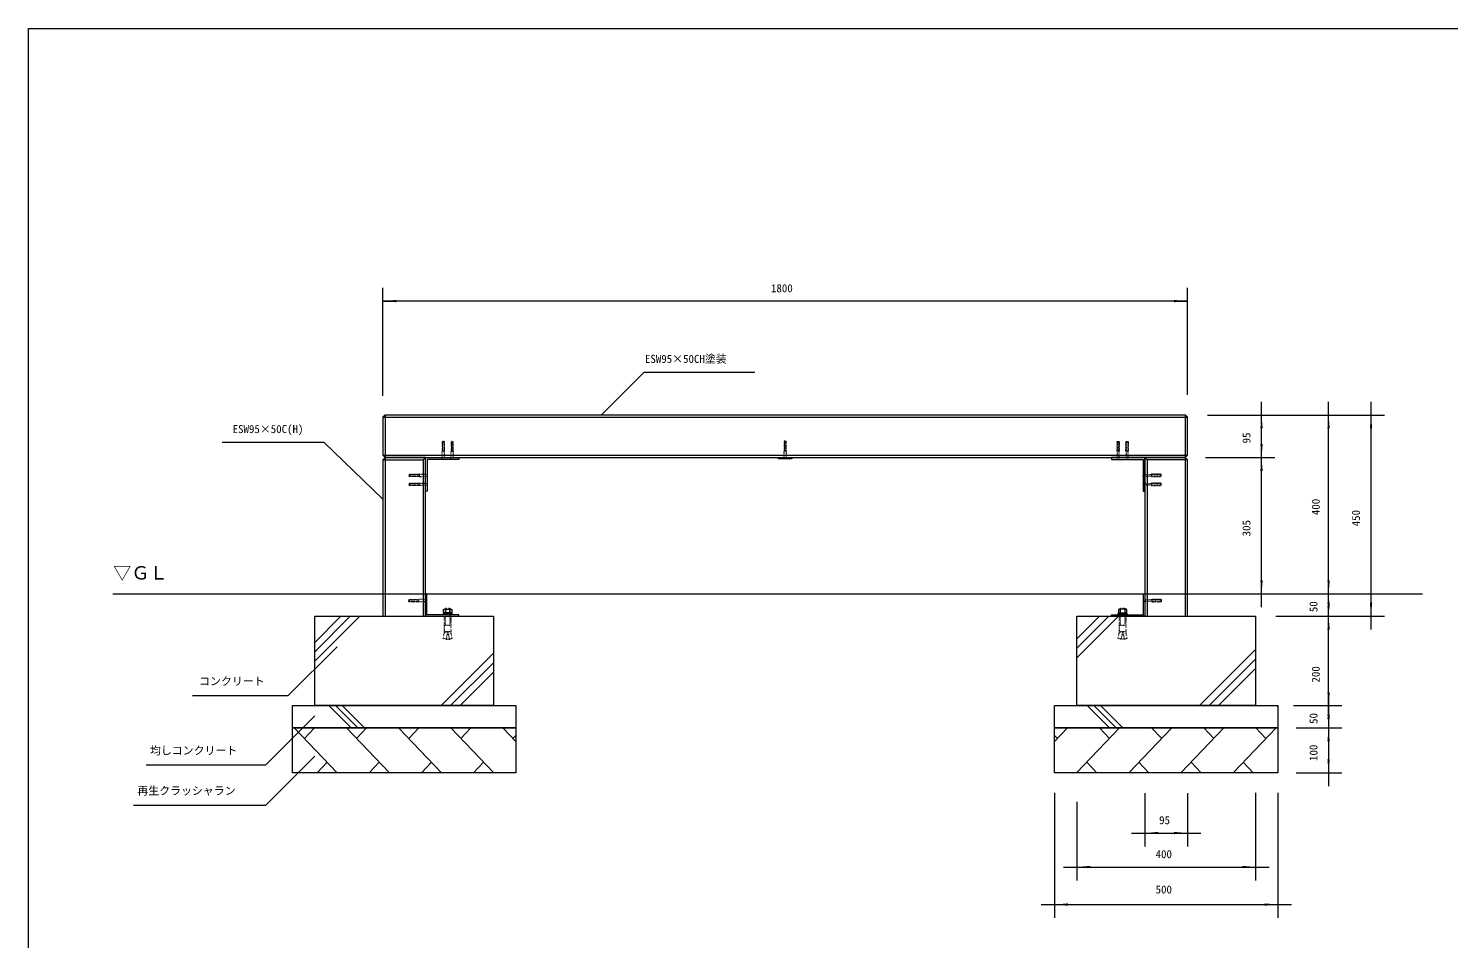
# Model space of a CAD drawing. Units: millimetres, scale not verified. Extents: x -2925 to 2925, y -2062 to 2062.
# Drawn here: x -2925 to 252, y 26 to 2062 of the extents above; entities that cross this region are included whole.
import ezdxf
from ezdxf.enums import TextEntityAlignment as Align

# ---------------------------------------------------------------- set-up
doc = ezdxf.new("R2010")
doc.units = ezdxf.units.MM
doc.header["$LTSCALE"] = 10
doc.linetypes.add('USER5', pattern=[0.208282, 0.069427, -0.138855])
doc.layers.add('0-0_0', color=30, linetype='Continuous', lineweight=18)
doc.layers.add('0-1_____', color=30, linetype='Continuous', lineweight=18)
doc.styles.add('ＭＳ ゴシック', font='')
doc.styles.get('ＭＳ ゴシック').set_extended_font_data('MS Gothic')

# ---------------------------------------------------------------- blocks, each defined once
blk = doc.blocks.new('X0')
at = {"layer": '0-0_0'}
for p, q in [((-2278.24, 649.18), (-2177.42, 750)), ((-2278.24, 691.61), (-2219.85, 750)), ((-2278.24, 670.39), (-2198.64, 750)), ((-1995.58, 550), (-1878.24, 667.34)), ((-1974.37, 550), (-1878.24, 646.13)), ((-1953.16, 550), (-1878.24, 624.92))]:
    blk.add_line(p, q, dxfattribs=at)
blk = doc.blocks.new('X3')
at = {"layer": '0-0_0'}
for p, q in [((-2247.06, 550), (-2197.06, 500)), ((-2232.06, 550), (-2182.06, 500)), ((-2217.06, 550), (-2167.06, 500))]:
    blk.add_line(p, q, dxfattribs=at)
blk = doc.blocks.new('X4')
at = {"layer": '0-0_0'}
for p, q in [((-573.24, 657.12), (-480.37, 750)), ((-573.24, 699.55), (-522.79, 750)), ((-573.24, 678.34), (-501.58, 750)), ((-298.53, 550), (-173.24, 675.29)), ((-277.31, 550), (-173.24, 654.07)), ((-256.1, 550), (-173.24, 632.86))]:
    blk.add_line(p, q, dxfattribs=at)
blk = doc.blocks.new('X5')
at = {"layer": '0-0_0'}
for p, q in [((-550, 550), (-500, 500)), ((-535, 550), (-485, 500)), ((-520, 550), (-470, 500)), ((-125.74, 550), (-123.24, 547.51))]:
    blk.add_line(p, q, dxfattribs=at)

msp = doc.modelspace()

# ---------------------------------------------------------------- linework, layer by layer
at = {"layer": '0-1_____', "color": 1}
for p, q in [((-2131.89, 1240.38), (-2131.89, 1482.5)), ((-331.89, 1242.5), (-331.89, 1482.5)), ((-2131.89, 1452.5), (-2101.89, 1452.5)), ((-331.89, 1452.5), (-2131.89, 1452.5)), ((-361.89, 1452.5), (-331.89, 1452.5)), ((-1547.36, 1293.65), (-1643.52, 1197.5)), ((-1547.36, 1293.65), (-1300.15, 1293.65)), ((-166.15, 1197.5), (-166.15, 1227.5)), ((-16.15, 1197.5), (-16.15, 1227.5)), ((78.85, 1197.5), (78.85, 1227.5)), ((-286.89, 1197.5), (13.85, 1197.5)), ((-286.89, 1197.5), (-136.15, 1197.5)), ((-286.89, 1197.5), (108.85, 1197.5)), ((-166.15, 1102.5), (-166.15, 1197.5)), ((-16.15, 797.5), (-16.15, 1197.5)), ((78.85, 747.5), (78.85, 1197.5)), ((-2491.15, 1136.65), (-2263.68, 1136.65)), ((-2263.68, 1136.65), (-2131.89, 1009.65)), ((-166.15, 1102.5), (-166.15, 1132.5)), ((-291.89, 1102.5), (-136.15, 1102.5)), ((-286.89, 1102.5), (-136.15, 1102.5)), ((-166.15, 797.5), (-166.15, 1102.5)), ((-166.15, 1072.5), (-166.15, 1102.5)), ((-16.15, 797.5), (-16.15, 827.5)), ((-286.89, 797.5), (13.85, 797.5)), ((-286.89, 797.5), (-136.15, 797.5)), ((-286.89, 797.5), (13.85, 797.5)), ((-166.15, 767.5), (-166.15, 797.5)), ((-16.15, 767.5), (-16.15, 797.5)), ((-16.15, 747.5), (-16.15, 797.5)), ((-16.15, 747.5), (-16.15, 777.5)), ((-134.39, 747.5), (13.85, 747.5)), ((-134.39, 747.5), (13.85, 747.5)), ((-134.39, 747.5), (108.85, 747.5)), ((-16.15, 547.5), (-16.15, 747.5)), ((-16.15, 717.5), (-16.15, 747.5)), ((78.85, 717.5), (78.85, 747.5)), ((-2343.84, 569.96), (-2234.39, 679.41)), ((-16.15, 577.5), (-16.15, 547.5)), ((-2557.89, 569.96), (-2343.84, 569.96)), ((-94.39, 547.5), (13.85, 547.5)), ((-84.39, 547.5), (13.85, 547.5)), ((-16.15, 517.5), (-16.15, 547.5)), ((-16.15, 547.5), (-16.15, 497.5)), ((-16.15, 527.5), (-16.15, 497.5)), ((-88.56, 497.5), (13.85, 497.5)), ((-84.39, 497.5), (13.85, 497.5)), ((-16.15, 497.5), (-16.15, 467.5)), ((-16.15, 497.5), (-16.15, 397.5)), ((-88.56, 397.5), (13.85, 397.5)), ((-16.15, 397.5), (-16.15, 367.5)), ((-629.39, 352.5), (-629.39, 72.5)), ((-426.89, 351.35), (-426.89, 232.5)), ((-331.89, 351.35), (-331.89, 232.5)), ((-179.39, 352.5), (-179.39, 156.5)), ((-129.39, 352.5), (-129.39, 72.5)), ((-579.39, 332.5), (-579.39, 156.5)), ((-456.89, 262.5), (-426.89, 262.5)), ((-426.89, 262.5), (-331.89, 262.5)), ((-331.89, 262.5), (-301.89, 262.5)), ((-609.39, 186.5), (-579.39, 186.5)), ((-579.39, 186.5), (-179.39, 186.5)), ((-179.39, 186.5), (-149.39, 186.5)), ((-659.39, 102.5), (-629.39, 102.5)), ((-629.39, 102.5), (-129.39, 102.5)), ((-129.39, 102.5), (-99.39, 102.5))]:
    msp.add_line(p, q, dxfattribs=at)
at = {"layer": '0-1_____'}
for p, q in [((-2131.89, 1192.5), (-2131.89, 1107.5)), ((-336.89, 1197.5), (-2126.89, 1197.5)), ((-2126.89, 1197.5), (-2126.89, 1102.5)), ((-331.89, 1192.5), (-336.89, 1197.5)), ((-336.89, 1197.5), (-336.89, 1102.5)), ((-331.89, 1107.5), (-331.89, 1192.5)), ((-2131.89, 1107.5), (-2126.89, 1102.5)), ((-2131.89, 1107.5), (-331.89, 1107.5)), ((-2131.89, 1097.5), (-2041.89, 1097.5)), ((-2126.89, 1102.5), (-336.89, 1102.5)), ((-2126.89, 1102.5), (-2126.89, 747.5)), ((-2041.89, 1097.5), (-2036.89, 1102.5)), ((-2041.89, 1097.5), (-2041.89, 747.5)), ((-421.89, 1097.5), (-426.89, 1102.5)), ((-336.89, 1102.5), (-331.89, 1107.5)), ((-336.89, 1102.5), (-336.89, 747.5)), ((-2736.15, 797.5), (193.85, 797.5)), ((-2330.22, 497.5), (-2234, 397.5)), ((-2284.93, 497.5), (-2307.58, 473.96)), ((-2213.56, 497.5), (-2117.33, 397.5)), ((-2168.26, 497.5), (-2190.91, 473.96)), ((-2096.89, 497.5), (-2000.67, 397.5)), ((-2051.59, 497.5), (-2074.24, 473.96)), ((-1980.22, 497.5), (-1884, 397.5)), ((-1934.93, 497.5), (-1957.58, 473.96)), ((-1863.56, 497.5), (-1834.39, 467.19)), ((-1834.39, 480.5), (-1840.91, 473.96)), ((-600.22, 497.5), (-629.39, 467.19)), ((-629.39, 480.5), (-622.87, 473.96)), ((-483.56, 497.5), (-579.78, 397.5)), ((-528.85, 497.5), (-506.21, 473.96)), ((-366.89, 497.5), (-463.12, 397.5)), ((-412.19, 497.5), (-389.54, 473.96)), ((-250.22, 497.5), (-346.45, 397.5)), ((-295.52, 497.5), (-272.87, 473.96)), ((-133.56, 497.5), (-229.78, 397.5)), ((-178.85, 497.5), (-156.21, 473.96)), ((-2256.58, 420.96), (-2279.15, 397.5)), ((-2139.91, 420.96), (-2162.49, 397.5)), ((-2023.24, 420.96), (-2045.82, 397.5)), ((-1906.58, 420.96), (-1929.15, 397.5)), ((-557.2, 420.96), (-534.63, 397.5)), ((-440.54, 420.96), (-417.96, 397.5)), ((-323.87, 420.96), (-301.29, 397.5)), ((-207.2, 420.96), (-184.63, 397.5))]:
    msp.add_line(p, q, dxfattribs=at)
at = {"layer": '0-1_____', "linetype": 'USER5'}
for p, q in [((-1999.39, 1137.81), (-1994.39, 1137.81)), ((-1979.39, 1137.81), (-1974.39, 1137.81)), ((-1234.39, 1138.81), (-1229.39, 1138.81)), ((-484.39, 1137.81), (-489.39, 1137.81)), ((-464.39, 1137.81), (-469.39, 1137.81)), ((-2072.2, 1065), (-2072.2, 1060)), ((-391.58, 1065), (-391.58, 1060)), ((-2072.2, 1045), (-2072.2, 1040)), ((-391.58, 1045), (-391.58, 1040)), ((-2073.2, 785), (-2073.2, 780)), ((-390.58, 785), (-390.58, 780))]:
    msp.add_line(p, q, dxfattribs=at)
at = {"layer": '0-1_____', "color": 1, "linetype": 'USER5'}
for p, q in [((-1998.7, 1138.5), (-1998.7, 1116.5)), ((-1995.08, 1138.5), (-1995.08, 1116.5)), ((-1978.7, 1138.5), (-1978.7, 1116.5)), ((-1975.08, 1138.5), (-1975.08, 1116.5)), ((-1233.7, 1139.5), (-1233.7, 1117.5)), ((-1230.08, 1139.5), (-1230.08, 1117.5)), ((-488.7, 1138.5), (-488.7, 1116.5)), ((-485.08, 1138.5), (-485.08, 1116.5)), ((-468.7, 1138.5), (-468.7, 1116.5)), ((-465.08, 1138.5), (-465.08, 1116.5)), ((-2072.89, 1064.31), (-2050.89, 1064.31)), ((-2072.89, 1060.69), (-2050.89, 1060.69)), ((-390.89, 1064.31), (-412.89, 1064.31)), ((-390.89, 1060.69), (-412.89, 1060.69)), ((-2072.89, 1044.31), (-2050.89, 1044.31)), ((-2072.89, 1040.69), (-2050.89, 1040.69)), ((-390.89, 1044.31), (-412.89, 1044.31)), ((-390.89, 1040.69), (-412.89, 1040.69)), ((-2073.89, 784.31), (-2051.89, 784.31)), ((-2073.89, 780.69), (-2051.89, 780.69)), ((-389.89, 784.31), (-411.89, 784.31)), ((-389.89, 780.69), (-411.89, 780.69))]:
    msp.add_line(p, q, dxfattribs=at)
at = {"layer": '0-1_____', "color": 3}
for p, q in [((-1991.51, 762.88), (-1991.51, 755.9)), ((-1982.27, 755.9), (-1982.27, 762.88)), ((-481.51, 755.9), (-481.51, 762.88)), ((-472.27, 762.88), (-472.27, 755.9))]:
    msp.add_line(p, q, dxfattribs=at)
at = {"layer": '0-1_____', "color": 3, "linetype": 'USER5'}
for p, q in [((-1986.89, 712.5), (-1990.64, 696.26)), ((-1986.89, 712.5), (-1983.14, 696.26)), ((-476.89, 712.5), (-480.64, 696.26)), ((-476.89, 712.5), (-473.14, 696.26)), ((-1990.64, 696.26), (-1983.14, 696.26)), ((-473.14, 696.26), (-480.64, 696.26))]:
    msp.add_line(p, q, dxfattribs=at)
at = {"layer": '0-1_____'}
for points in [[(-2925, 2062.5), (2925, 2062.5), (2925, -2062.5), (-2925, -2062.5)], [(-2036.89, 1102.5), (-2126.89, 1102.5), (-2131.89, 1097.5), (-2131.89, 747.5), (-2036.89, 747.5)], [(-1961.89, 1098.5), (-2032.89, 1098.5), (-2032.89, 1027.5), (-2036.89, 1027.5), (-2036.89, 1098.5), (-2036.89, 1102.5), (-2032.89, 1102.5), (-1961.89, 1102.5)], [(-1246.89, 1102.5), (-1216.89, 1102.5), (-1216.89, 1099.5), (-1246.89, 1099.5)], [(-501.89, 1098.5), (-430.89, 1098.5), (-430.89, 1027.5), (-426.89, 1027.5), (-426.89, 1098.5), (-426.89, 1102.5), (-430.89, 1102.5), (-501.89, 1102.5)], [(-426.89, 1102.5), (-426.89, 747.5), (-331.89, 747.5), (-331.89, 1097.5), (-336.89, 1102.5)], [(-2033.89, 747.5), (-1961.89, 747.5), (-1961.89, 750.5), (-2033.89, 750.5), (-2033.89, 797.5), (-2036.89, 797.5), (-2036.89, 750.5), (-2036.89, 747.5)], [(-429.89, 747.5), (-501.89, 747.5), (-501.89, 750.5), (-429.89, 750.5), (-429.89, 797.5), (-426.89, 797.5), (-426.89, 750.5), (-426.89, 747.5)], [(-2284.39, 747.5), (-1884.39, 747.5), (-1884.39, 547.5), (-2284.39, 547.5)], [(-579.39, 747.5), (-179.39, 747.5), (-179.39, 547.5), (-579.39, 547.5)], [(-2334.39, 547.5), (-1834.39, 547.5), (-1834.39, 497.5), (-2334.39, 497.5)], [(-629.39, 547.5), (-129.39, 547.5), (-129.39, 497.5), (-629.39, 497.5)], [(-2334.39, 497.5), (-1834.39, 497.5), (-1834.39, 397.5), (-2334.39, 397.5)], [(-629.39, 497.5), (-129.39, 497.5), (-129.39, 397.5), (-629.39, 397.5)]]:
    msp.add_lwpolyline(points, close=True, dxfattribs=at)
for points in [[(-2126.89, 1197.5), (-2131.89, 1192.5), (-331.89, 1192.5)], [(-331.89, 1097.5), (-421.89, 1097.5), (-421.89, 747.5)]]:
    msp.add_lwpolyline(points, dxfattribs=at)
at = {"layer": '0-1_____', "linetype": 'USER5'}
for points in [[(-1994.39, 1116.5), (-1994.39, 1137.81), (-1995.08, 1138.5), (-1998.7, 1138.5), (-1999.39, 1137.81), (-1999.39, 1116.5)], [(-1994.74, 1116.5), (-1994.74, 1098.5), (-1999.04, 1098.5), (-1999.04, 1116.5)], [(-1974.39, 1116.5), (-1974.39, 1137.81), (-1975.08, 1138.5), (-1978.7, 1138.5), (-1979.39, 1137.81), (-1979.39, 1116.5)], [(-1974.74, 1116.5), (-1974.74, 1098.5), (-1979.04, 1098.5), (-1979.04, 1116.5)], [(-1229.39, 1117.5), (-1229.39, 1138.81), (-1230.08, 1139.5), (-1233.7, 1139.5), (-1234.39, 1138.81), (-1234.39, 1117.5)], [(-1229.74, 1117.5), (-1229.74, 1099.5), (-1234.04, 1099.5), (-1234.04, 1117.5)], [(-489.39, 1116.5), (-489.39, 1137.81), (-488.7, 1138.5), (-485.08, 1138.5), (-484.39, 1137.81), (-484.39, 1116.5)], [(-489.04, 1116.5), (-489.04, 1098.5), (-484.74, 1098.5), (-484.74, 1116.5)], [(-469.39, 1116.5), (-469.39, 1137.81), (-468.7, 1138.5), (-465.08, 1138.5), (-464.39, 1137.81), (-464.39, 1116.5)], [(-469.04, 1116.5), (-469.04, 1098.5), (-464.74, 1098.5), (-464.74, 1116.5)], [(-2050.89, 1060), (-2072.2, 1060), (-2072.89, 1060.69), (-2072.89, 1064.31), (-2072.2, 1065), (-2050.89, 1065)], [(-2050.89, 1060.35), (-2032.89, 1060.35), (-2032.89, 1064.65), (-2050.89, 1064.65)], [(-412.89, 1060.35), (-430.89, 1060.35), (-430.89, 1064.65), (-412.89, 1064.65)], [(-412.89, 1060), (-391.58, 1060), (-390.89, 1060.69), (-390.89, 1064.31), (-391.58, 1065), (-412.89, 1065)], [(-2050.89, 1040), (-2072.2, 1040), (-2072.89, 1040.69), (-2072.89, 1044.31), (-2072.2, 1045), (-2050.89, 1045)], [(-2050.89, 1040.35), (-2032.89, 1040.35), (-2032.89, 1044.65), (-2050.89, 1044.65)], [(-412.89, 1040.35), (-430.89, 1040.35), (-430.89, 1044.65), (-412.89, 1044.65)], [(-412.89, 1040), (-391.58, 1040), (-390.89, 1040.69), (-390.89, 1044.31), (-391.58, 1045), (-412.89, 1045)], [(-2051.89, 780), (-2073.2, 780), (-2073.89, 780.69), (-2073.89, 784.31), (-2073.2, 785), (-2051.89, 785)], [(-2051.89, 780.35), (-2033.89, 780.35), (-2033.89, 784.65), (-2051.89, 784.65)], [(-411.89, 780.35), (-429.89, 780.35), (-429.89, 784.65), (-411.89, 784.65)], [(-411.89, 780), (-390.58, 780), (-389.89, 780.69), (-389.89, 784.31), (-390.58, 785), (-411.89, 785)]]:
    msp.add_lwpolyline(points, close=True, dxfattribs=at)
at = {"layer": '0-1_____', "color": 3}
for points in [[(-1996.13, 762.88), (-1994.89, 763.59), (-1978.89, 763.59), (-1977.65, 762.88), (-1977.65, 755.9), (-1978.89, 755.19), (-1994.89, 755.19), (-1996.13, 755.9)], [(-467.65, 762.88), (-468.89, 763.59), (-484.89, 763.59), (-486.13, 762.88), (-486.13, 755.9), (-484.89, 755.19), (-468.89, 755.19), (-467.65, 755.9)], [(-1996.89, 752.8), (-1976.89, 752.8), (-1976.89, 750.5), (-1996.89, 750.5)], [(-1995.81, 755.19), (-1977.98, 755.19), (-1977.98, 752.8), (-1995.81, 752.8)], [(-486.89, 752.8), (-466.89, 752.8), (-466.89, 750.5), (-486.89, 750.5)], [(-485.81, 755.19), (-467.98, 755.19), (-467.98, 752.8), (-485.81, 752.8)]]:
    msp.add_lwpolyline(points, close=True, dxfattribs=at)
at = {"layer": '0-1_____', "color": 3, "linetype": 'USER5'}
for points in [[(-1991.89, 765.5), (-1981.89, 765.5), (-1981.89, 726.63), (-1991.89, 726.63)], [(-481.89, 765.5), (-471.89, 765.5), (-471.89, 726.63), (-481.89, 726.63)], [(-1993.97, 747.5), (-1979.81, 747.5), (-1979.81, 712.5), (-1993.97, 712.5)], [(-483.97, 747.5), (-469.81, 747.5), (-469.81, 712.5), (-483.97, 712.5)], [(-1990.64, 696.26), (-1997.14, 697.76), (-1993.97, 712.5), (-1986.89, 712.5)], [(-1983.14, 696.26), (-1976.64, 697.76), (-1979.81, 712.5), (-1986.89, 712.5)], [(-480.64, 696.26), (-487.14, 697.76), (-483.97, 712.5), (-476.89, 712.5)], [(-473.14, 696.26), (-466.64, 697.76), (-469.81, 712.5), (-476.89, 712.5)]]:
    msp.add_lwpolyline(points, close=True, dxfattribs=at)
for points in [[(-1990.64, 696.26), (-1997.14, 697.76), (-1993.97, 712.5)], [(-1983.14, 696.26), (-1976.64, 697.76), (-1979.81, 712.5)], [(-480.64, 696.26), (-487.14, 697.76), (-483.97, 712.5)], [(-473.14, 696.26), (-466.64, 697.76), (-469.81, 712.5)]]:
    msp.add_lwpolyline(points, dxfattribs=at)
at = {"layer": '0-1_____', "color": 1}
for points in [[(-2661.83, 414.96), (-2393.84, 414.96), (-2284.39, 524.41)], [(-2690.15, 324.96), (-2393.84, 324.96), (-2284.39, 434.41)]]:
    msp.add_lwpolyline(points, dxfattribs=at)
for points in [[(-2131.89, 1452.5), (-2101.89, 1455.12), (-2101.89, 1449.88)], [(-331.89, 1452.5), (-361.89, 1449.88), (-361.89, 1455.12)], [(-166.15, 1197.5), (-163.52, 1167.5), (-168.77, 1167.5)], [(-16.15, 1197.5), (-13.52, 1167.5), (-18.77, 1167.5)], [(78.85, 1197.5), (81.48, 1167.5), (76.23, 1167.5)], [(-166.15, 1102.5), (-168.77, 1132.5), (-163.52, 1132.5)], [(-166.15, 1102.5), (-163.52, 1072.5), (-168.77, 1072.5)], [(-166.15, 797.5), (-168.77, 827.5), (-163.52, 827.5)], [(-16.15, 797.5), (-18.77, 827.5), (-13.52, 827.5)], [(-16.15, 797.5), (-13.52, 767.5), (-18.77, 767.5)], [(-16.15, 747.5), (-18.77, 777.5), (-13.52, 777.5)], [(78.85, 747.5), (76.23, 777.5), (81.48, 777.5)], [(-16.15, 747.5), (-13.52, 717.5), (-18.77, 717.5)], [(-16.15, 547.5), (-18.77, 577.5), (-13.52, 577.5)], [(-16.15, 547.5), (-13.52, 517.5), (-18.77, 517.5)], [(-16.15, 497.5), (-18.77, 527.5), (-13.52, 527.5)], [(-16.15, 497.5), (-13.52, 467.5), (-18.77, 467.5)], [(-16.15, 397.5), (-18.77, 427.5), (-13.52, 427.5)], [(-426.89, 262.5), (-396.89, 265.12), (-396.89, 259.88)], [(-331.89, 262.5), (-361.89, 259.88), (-361.89, 265.12)], [(-579.39, 186.5), (-549.39, 189.12), (-549.39, 183.88)], [(-179.39, 186.5), (-209.39, 183.88), (-209.39, 189.12)], [(-629.39, 102.5), (-599.39, 105.12), (-599.39, 99.88)], [(-129.39, 102.5), (-159.39, 99.88), (-159.39, 105.12)]]:
    msp.add_solid(points, dxfattribs=at)

# ---------------------------------------------------------------- block references
at = {"layer": '0-1_____'}
for name in ['X0', 'X4', 'X3', 'X5']:
    msp.add_blockref(name, (-6.15, -2.5), dxfattribs=at)

# ---------------------------------------------------------------- texts
at = {"layer": '0-1_____', "color": 7, "style": 'ＭＳ ゴシック'}
for s, height, p in [('1800', 17.91, (-1263.64, 1466.95)), ('ESW95×50CH塗装', 17.91, (-1545.62, 1308.89)), ('ESW95×50C(H)', 17.91, (-2468.13, 1151.89)), ('▽ＧＬ', 29.85, (-2735.52, 820.69)), ('コンクリート', 17.91, (-2543.14, 587.74)), ('均しコンクリート', 17.91, (-2653.14, 432.74)), ('再生クラッシャラン', 17.91, (-2681.17, 342.74)), ('95', 17.91, (-395.27, 276.94)), ('400', 17.91, (-403.2, 200.94)), ('500', 17.91, (-403.2, 121.94))]:
    msp.add_text(s, height=height, dxfattribs=at).set_placement(p, align=Align.BOTTOM_LEFT)
for s, p in [('95', (-185.59, 1134.12)), ('400', (-30.59, 973.69)), ('305', (-185.59, 926.19)), ('450', (59.41, 948.69)), ('50', (-35.59, 756.62)), ('200', (-30.59, 599.15)), ('50', (-35.59, 506.62)), ('100', (-35.59, 423.69))]:
    msp.add_text(s, height=17.91, rotation=90, dxfattribs=at).set_placement(p, align=Align.BOTTOM_LEFT)

doc.saveas('drawing.dxf')
